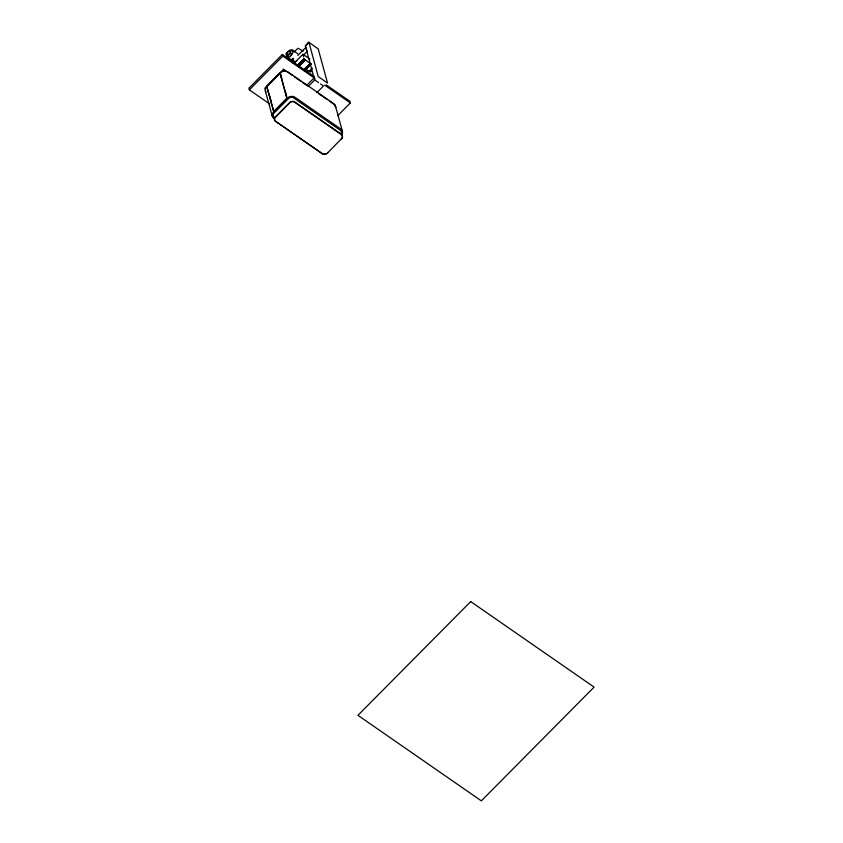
<?xml version="1.0" encoding="UTF-8"?>
<svg xmlns="http://www.w3.org/2000/svg" width="843" height="843" viewBox="0 0 843 843"><rect width="100%" height="100%" fill="white"/><g stroke="black" fill="none" stroke-linecap="round" stroke-linejoin="round"><path stroke-width="1.26" d="M286.957 52.666L286.209 54.026A1.159 0.959 -15.3 0 0 286.251 54.9M287.031 56.85L286.989 56.059M288.053 57.282C289.655 58.304 286.304 57.503 288.475 57.208M286.989 55.311L286.673 53.762L287.674 51.792L290.319 50.401M286.631 54.837L287.431 52.561L289.718 50.264M287.115 55.375L290.003 53.214L290.435 50.464M287.294 55.501L286.81 55.185C288.97 56.397 292.152 51.792 290.129 50.274L290.624 50.591M288.475 57.556L287.705 57.682L288.422 57.356M293.164 59.758L293.585 61.56L293.206 59.115M293.027 59.505L293.617 61.36M293.585 61.56L292.953 62.119M292.995 61.76C293.859 62.087 292.742 61.929 293.343 62.424M293.427 62.656L296.725 60.907M286.188 53.604L287.063 52.909M288.222 57.63L288.812 59.927M293.079 58.862L293.027 59.611L293.364 58.873M293.512 60.285L293.417 58.915M341.109 139.285L341.91 138.178A4.373 3.625 -15.3 0 0 341.731 134.869L294.165 101.898A4.373 3.625 -15.3 0 0 290.234 102.361L275.05 117.683A4.373 3.625 -15.3 0 0 275.229 120.992L322.806 153.963A4.373 3.625 -15.3 0 0 326.736 153.5L328.001 152.636M293.269 60.886L293.596 60.401M286.441 53.467L287.073 53.077M308.938 42.34L318.222 76.587L327.527 83.035L318.201 48.894L308.938 42.34L305.398 46.133L314.713 80.222M314.513 76.766L282.342 54.468L248.906 88.199L249.359 89.864L269.739 103.984M249.359 89.864L282.805 56.133L282.342 54.468M294.049 51.929L297.99 48.262L303.217 51.128M308.612 42.192L305.303 45.891M292.047 75.227L283.501 69.316L264.987 87.999L265.556 90.075M265.966 92.224A5.785 4.795 -15.3 0 1 266.715 86.502L280.013 73.204L266.841 86.481L273.712 111.603L287.168 98.515M266.999 86.703L280.097 73.014A5.785 4.795 -15.3 0 1 288.18 72.045L333.775 103.647A5.785 4.795 -15.3 0 1 335.598 107.619M297.8 55.438L305.967 47.324L307.105 51.507L303.512 55.132M294.765 62.53L302.953 54.268L309.897 59.084M297.431 65.448L303.891 58.936L310.867 63.836M297.558 65.585L304.007 59.073M297.568 65.933L303.891 58.936M298.591 66.302L305.05 59.8M298.707 66.713L305.134 60.138L304.102 59.41M303.923 69.937L310.372 63.425L303.933 70.011M304.028 70.348L310.487 63.836L304.049 70.422M304.418 70.338L310.951 63.826M304.513 70.675L310.962 64.173M304.629 70.823L311.078 64.31M273.712 111.603L286.883 98.315L280.013 73.204M306.683 85.375L314.144 77.851L314.713 79.937L318.601 82.635M308.074 86.618L314.713 79.937M316.842 92.698L323.48 86.007L320.551 83.984M337.706 115.712L350.351 102.951L349.898 101.286L326.304 84.943M327.874 152.625L342.089 138.126A4.615 3.825 -15.3 0 0 341.9 134.627L294.228 101.582A4.615 3.825 -15.3 0 0 290.087 102.077L274.807 117.493A4.615 3.825 -15.3 0 0 274.997 120.981L322.679 154.027A4.615 3.825 -15.3 0 0 326.81 153.531M293.48 59.79L292.985 59.453M293.153 60.148L293.09 60.717L293.512 60.085M293.564 60.327L293.554 60.907M293.259 61.086L293.301 62.234A20.559 9.442 -55.3 0 0 293.101 58.388M310.498 72.055L311.257 71.592M293.132 62.371L293.079 61.687M293.132 62.213L293.227 62.213A20.559 9.442 -55.3 0 0 292.953 58.283M293.269 62.234L293.343 62.224A2.36 1.085 -55.3 0 1 293.248 62.877L292.974 62.782M288.274 57.461L289.054 59.906M293.037 62.772L293.111 62.782A2.36 1.085 -55.3 0 0 293.238 62.14M292.753 50.295L297.737 53.752M304.017 59.421L305.155 60.201M282.805 56.133L314.966 78.431M324.618 85.111L350.351 102.951M294.175 76.713L300.582 81.149M302.711 82.625L306.989 85.586M318.728 93.721L327.263 99.643M329.392 101.118L334.734 104.817L335.303 106.903M286.883 98.315L273.922 111.982L266.715 86.502M292.31 60.39L290.751 58.841M335.514 106.113L342.437 131.403M302.953 54.268L303.691 56.997M288.285 57.577L288.949 60.011M283.501 69.316L284.07 71.392M280.371 73.204L281.762 78.262M285.219 90.907L286.599 95.965M280.097 73.014L287.01 98.294A5.785 4.795 -15.3 0 1 295.092 97.335L340.688 128.937A5.785 4.795 -15.3 0 1 342.037 134.406M269.191 94.216L270.909 100.496M265.334 90.865L272.257 116.144M286.662 53.499A2.403 1.992 -15.3 0 1 286.936 53.288M286.841 56.492A1.159 0.959 -15.3 0 1 286.494 55.996M288.327 58.452A26.418 12.129 -55.3 0 1 288.548 59.463M288.475 58.557A26.418 12.129 -55.3 0 1 288.696 59.558M273.996 118.61A5.785 4.795 -15.3 0 1 273.638 111.792M340.983 134.09A4.615 3.825 -15.3 0 0 340.793 130.602L293.122 97.546A4.615 3.825 -15.3 0 0 288.98 98.041L273.701 113.457A4.615 3.825 -15.3 0 0 273.891 116.945M312.068 68.23A4.457 2.044 -55.3 0 1 307.031 70.654M308.169 71.118A3.941 1.812 -55.3 0 1 307.526 70.412M311.246 69.021A3.941 1.812 -55.3 0 1 310.593 69.779M308.022 71.012A3.941 1.812 -55.3 0 1 307.379 70.306M312.216 68.336A4.457 2.044 -55.3 0 1 308.875 71.486A4.457 2.044 -55.3 0 1 307.115 70.032M290.814 50.127A4.457 2.044 -55.3 0 1 292.869 52.003A4.457 2.044 -55.3 0 1 289.497 56.997A4.457 2.044 -55.3 0 1 286.852 55.986M291.889 50.348A3.941 1.812 -55.3 0 1 292.468 52.477M292.173 53.341A3.941 1.812 -55.3 0 1 290.477 55.838M288.443 57.092A3.941 1.812 -55.3 0 1 287.505 56.829M470.71 601.586L357.948 715.328L481.342 800.85L594.094 687.108L470.71 601.586"/></g></svg>
